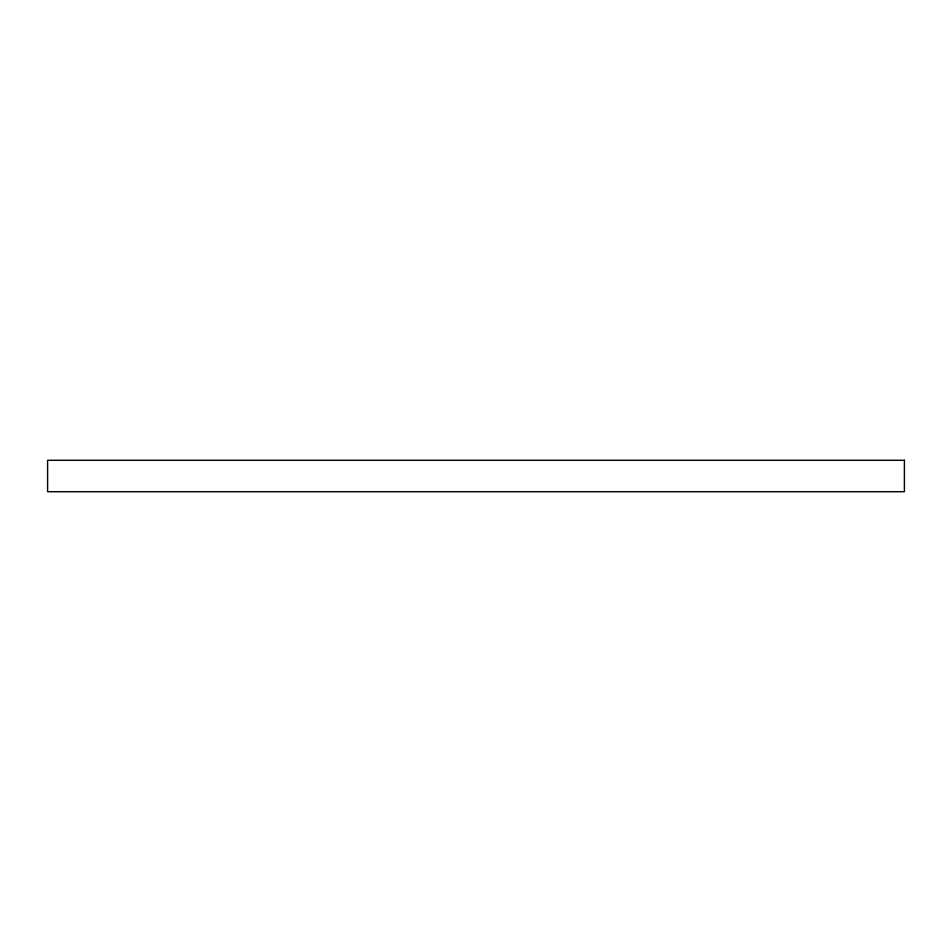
<?xml version="1.0" encoding="UTF-8"?>
<svg xmlns="http://www.w3.org/2000/svg" width="952" height="952" viewBox="0 0 952 952"><rect width="100%" height="100%" fill="white"/><g stroke="black" fill="none" stroke-linecap="round" stroke-linejoin="round"><path stroke-width="1.43" d="M904.4 460.292L47.6 460.292L47.6 491.708L904.4 491.708L904.4 460.292"/></g></svg>
